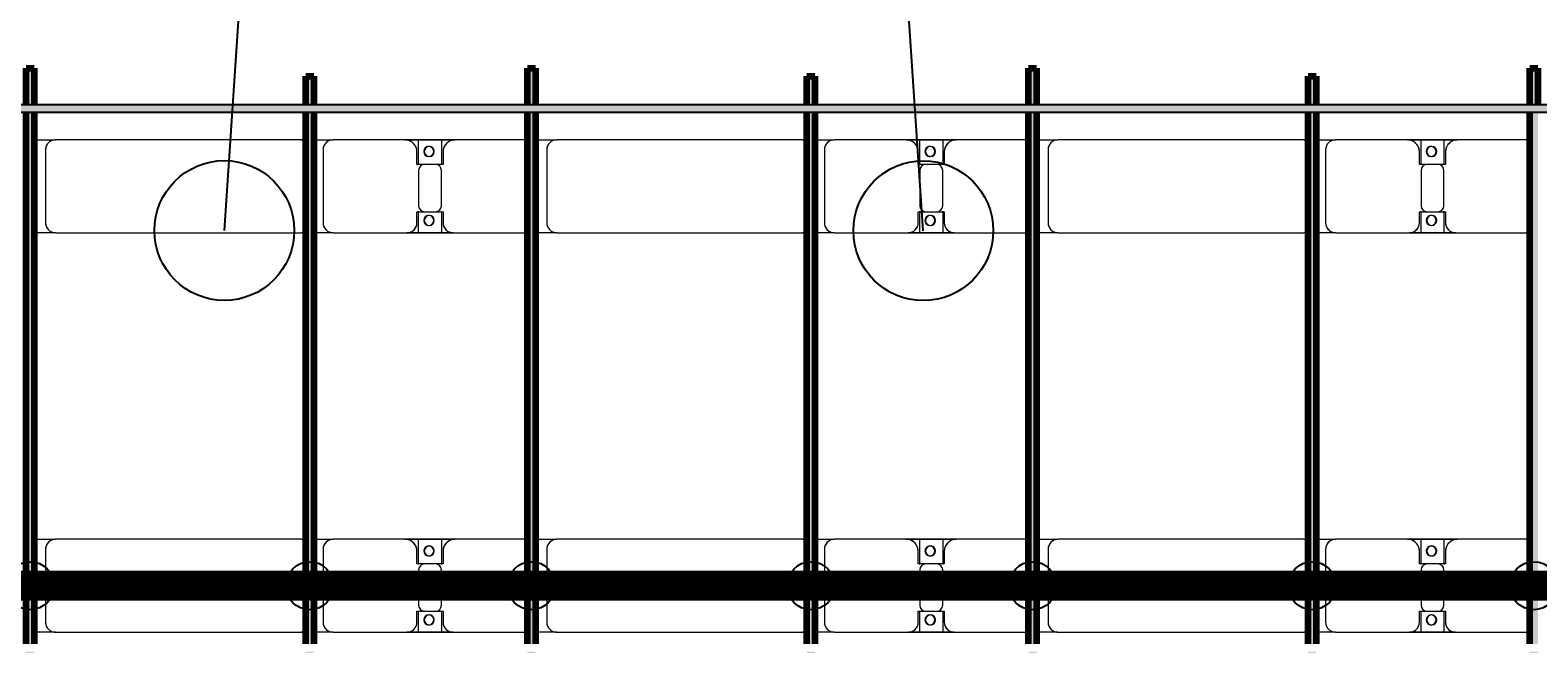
# Model space of a CAD drawing. Header units: millimetres. Extents: x -268744 to 115753, y -96240 to -10461.
# Drawn here: x 1350 to 8900, y -22607 to -19534 of the extents above; entities that cross this region are included whole.
import ezdxf

# ---------------------------------------------------------------- set-up
doc = ezdxf.new("R2010")
doc.units = ezdxf.units.MM
for name, color, linetype, lineweight in [('A-ANNO-DIMS', 211, 'Continuous', 9), ('A-ANNO-DIMS-900', 211, 'Continuous', 9), ('A-GENM', 13, 'Continuous', 9), ('S-BEAM', 12, 'Continuous', 9)]:
    doc.layers.add(name, color=color, linetype=linetype, lineweight=lineweight)
for name, color, linetype in [('GC-BICH NEO', 6, 'Continuous'), ('GC-DAY NEO', 5, 'Continuous'), ('GC-HOP 40x60 GIA CUONG', 1, 'Continuous')]:
    doc.layers.add(name, color=color, linetype=linetype)
doc.styles.add('Trebuchet MS', font='trebuc.ttf', dxfattribs={"width": 0.8, "height": 2700})
doc.dimstyles.new('Arc_Length_-_3mm_Trebuchet_MS_3', dxfattribs={"dimscale": 304.8, "dimtxt": 2783.567448, "dimasz": 2.952756, "dimexe": 4.429134, "dimexo": 4.429134, "dimgap": 0.885827, "dimtad": 1, "dimdec": 0, "dimrnd": 10, "dimzin": 0, "dimdsep": 46, "dimtxsty": 'Trebuchet MS', "dimblk1": 'OBLIQUE', "dimblk2": 'OBLIQUE', "dimsah": 1, "dimcen": 0.09, "dimdle": 2.952756, "dimazin": 0, "dimtfac": 1, "dimtdec": 4, "dimtix": 1, "dimtmove": 0, "dimatfit": 3, "dimfxl": 1, "dimtvp": 1, "dimtfill": 1, "dimtolj": 1, "dimtzin": 0, "dimarcsym": 2})

# ---------------------------------------------------------------- blocks, each defined once
blk = doc.blocks.new('Dầm C52 - Hộp 40x60-V24-KHUNG KẾT CẤU BÈ PIN 1')
at = {"layer": 'S-BEAM', "lineweight": 25}
blk.add_hatch(color=4, dxfattribs=at).paths.add_polyline_path([(-145811, -20), (145811, -20), (145811, 20), (-145811, 20)])
at = {"layer": 'S-BEAM', "color": 4, "lineweight": 25}
for p, q in [((-145811, 20), (145811, 20)), ((145811, -20), (-145811, -20))]:
    blk.add_line(p, q, dxfattribs=at)
blk = doc.blocks.new('Dai phao do pin - DẢI PHAO ĐỠ PIN-V102-KHUNG KẾT CẤU BÈ PIN 1')
at = {"layer": 'A-GENM', "color": 7}
for p, q in [((36922.6, 241.6), (37029.7, 241.6)), ((36922.6, 241.6), (37029.7, 241.6)), ((38260.3, 241.6), (37029.7, 241.6)), ((38260.3, 241.6), (38282.6, 241.6)), ((38260.3, 241.6), (38282.6, 241.6)), ((38322.6, 241.6), (38419.7, 241.6)), ((38322.6, 241.6), (38419.7, 241.6)), ((38779.7, 241.6), (38419.7, 241.6)), ((38779.7, 241.6), (38962.2, 241.6)), ((38962.2, 241.6), (38779.7, 241.6)), ((38847.8, 241.6), (39030.3, 241.6)), ((38847.8, 116.2), (38847.8, 241.6)), ((39030.3, 241.6), (38847.8, 241.6)), ((38962.2, 241.6), (38962.2, 116.2)), ((39380.3, 241.6), (39030.3, 241.6)), ((39380.3, 241.6), (39392.6, 241.6)), ((39380.3, 241.6), (39392.6, 241.6)), ((39432.6, 241.6), (39539.7, 241.6)), ((39432.6, 241.6), (39539.7, 241.6)), ((40770.3, 241.6), (39539.7, 241.6)), ((40770.3, 241.6), (40792.6, 241.6)), ((40770.3, 241.6), (40792.6, 241.6)), ((40832.6, 241.6), (40929.7, 241.6)), ((40832.6, 241.6), (40929.7, 241.6)), ((41289.7, 241.6), (40929.7, 241.6)), ((41289.7, 241.6), (41472.2, 241.6)), ((41472.2, 241.6), (41289.7, 241.6)), ((41357.8, 241.6), (41540.3, 241.6)), ((41357.8, 116.2), (41357.8, 241.6)), ((41540.3, 241.6), (41357.8, 241.6)), ((41472.2, 241.6), (41472.2, 116.2)), ((41890.3, 241.6), (41540.3, 241.6)), ((41890.3, 241.6), (41902.6, 241.6)), ((41890.3, 241.6), (41902.6, 241.6)), ((41942.6, 241.6), (42049.7, 241.6)), ((41942.6, 241.6), (42049.7, 241.6)), ((43280.3, 241.6), (42049.7, 241.6)), ((43280.3, 241.6), (43302.6, 241.6)), ((43280.3, 241.6), (43302.6, 241.6)), ((43342.6, 241.6), (43439.7, 241.6)), ((43342.6, 241.6), (43439.7, 241.6)), ((43799.7, 241.6), (43439.7, 241.6)), ((43799.7, 241.6), (43982.2, 241.6)), ((43982.2, 241.6), (43799.7, 241.6)), ((43867.8, 241.6), (44050.3, 241.6)), ((43867.8, 116.2), (43867.8, 241.6)), ((44050.3, 241.6), (43867.8, 241.6)), ((43982.2, 241.6), (43982.2, 116.2)), ((44400.3, 241.6), (44050.3, 241.6)), ((44400.3, 241.6), (44412.6, 241.6)), ((44400.3, 241.6), (44412.6, 241.6)), ((36979.7, 191.6), (36979.7, -173.4)), ((38369.7, 191.6), (38369.7, -173.4)), ((38839.7, 118.2), (38839.7, 181.6)), ((38970.3, 181.6), (38970.3, 118.2)), ((39489.7, 191.6), (39489.7, -173.4)), ((40879.7, 191.6), (40879.7, -173.4)), ((41349.7, 118.2), (41349.7, 181.6)), ((41480.3, 181.6), (41480.3, 118.2)), ((41999.7, 191.6), (41999.7, -173.4)), ((43389.7, 191.6), (43389.7, -173.4)), ((43859.7, 118.2), (43859.7, 181.6)), ((43990.3, 181.6), (43990.3, 118.2)), ((38932.2, 118.2), (38839.7, 118.2)), ((38847.8, 88.2), (38847.8, -88.2)), ((38970.3, 118.2), (38877.8, 118.2)), ((38962.2, -88.2), (38962.2, 88.2)), ((41442.2, 118.2), (41349.7, 118.2)), ((41357.8, 88.2), (41357.8, -88.2)), ((41480.3, 118.2), (41387.8, 118.2)), ((41472.2, -88.2), (41472.2, 88.2)), ((43952.2, 118.2), (43859.7, 118.2)), ((43867.8, 88.2), (43867.8, -88.2)), ((43990.3, 118.2), (43897.8, 118.2)), ((43982.2, -88.2), (43982.2, 88.2)), ((38839.7, -173.4), (38839.7, -118.2)), ((38839.7, -118.2), (38932.2, -118.2)), ((38847.8, -223.4), (38847.8, -116.2)), ((38877.8, -118.2), (38970.3, -118.2)), ((38962.2, -116.2), (38962.2, -223.4)), ((38970.3, -118.2), (38970.3, -173.4)), ((41349.7, -173.4), (41349.7, -118.2)), ((41349.7, -118.2), (41442.2, -118.2)), ((41357.8, -223.4), (41357.8, -116.2)), ((41387.8, -118.2), (41480.3, -118.2)), ((41472.2, -116.2), (41472.2, -223.4)), ((41480.3, -118.2), (41480.3, -173.4)), ((43859.7, -173.4), (43859.7, -118.2)), ((43859.7, -118.2), (43952.2, -118.2)), ((43867.8, -223.4), (43867.8, -116.2)), ((43897.8, -118.2), (43990.3, -118.2)), ((43982.2, -116.2), (43982.2, -223.4)), ((43990.3, -118.2), (43990.3, -173.4)), ((37029.7, -223.4), (36922.6, -223.4)), ((37029.7, -223.4), (36922.6, -223.4)), ((37029.7, -223.4), (38260.3, -223.4)), ((38282.6, -223.4), (38260.3, -223.4)), ((38282.6, -223.4), (38260.3, -223.4)), ((38419.7, -223.4), (38322.6, -223.4)), ((38419.7, -223.4), (38322.6, -223.4)), ((38419.7, -223.4), (38789.7, -223.4)), ((38962.2, -223.4), (38789.7, -223.4)), ((38789.7, -223.4), (38962.2, -223.4)), ((39020.3, -223.4), (38847.8, -223.4)), ((38847.8, -223.4), (39020.3, -223.4)), ((39020.3, -223.4), (39380.3, -223.4)), ((39392.6, -223.4), (39380.3, -223.4)), ((39392.6, -223.4), (39380.3, -223.4)), ((39539.7, -223.4), (39432.6, -223.4)), ((39539.7, -223.4), (39432.6, -223.4)), ((39539.7, -223.4), (40770.3, -223.4)), ((40792.6, -223.4), (40770.3, -223.4)), ((40792.6, -223.4), (40770.3, -223.4)), ((40929.7, -223.4), (40832.6, -223.4)), ((40929.7, -223.4), (40832.6, -223.4)), ((40929.7, -223.4), (41299.7, -223.4)), ((41472.2, -223.4), (41299.7, -223.4)), ((41299.7, -223.4), (41472.2, -223.4)), ((41530.3, -223.4), (41357.8, -223.4)), ((41357.8, -223.4), (41530.3, -223.4)), ((41530.3, -223.4), (41890.3, -223.4)), ((41902.6, -223.4), (41890.3, -223.4)), ((41902.6, -223.4), (41890.3, -223.4)), ((42049.7, -223.4), (41942.6, -223.4)), ((42049.7, -223.4), (41942.6, -223.4)), ((42049.7, -223.4), (43280.3, -223.4)), ((43302.6, -223.4), (43280.3, -223.4)), ((43302.6, -223.4), (43280.3, -223.4)), ((43439.7, -223.4), (43342.6, -223.4)), ((43439.7, -223.4), (43342.6, -223.4)), ((43439.7, -223.4), (43809.7, -223.4)), ((43982.2, -223.4), (43809.7, -223.4)), ((43809.7, -223.4), (43982.2, -223.4)), ((44040.3, -223.4), (43867.8, -223.4)), ((43867.8, -223.4), (44040.3, -223.4)), ((44040.3, -223.4), (44400.3, -223.4)), ((44412.6, -223.4), (44400.3, -223.4)), ((44412.6, -223.4), (44400.3, -223.4))]:
    blk.add_line(p, q, dxfattribs=at)
for centre, radius, start, end in [((37029.7, 191.6), 50, 90, 180), ((37029.7, 191.6), 50, 105, 135), ((38260.3, 191.6), 50, 75, 90), ((38260.3, 191.6), 50, 75, 90), ((38419.7, 191.6), 50, 90, 180), ((38419.7, 191.6), 50, 105, 180), ((38779.7, 181.6), 60, 360, 90), ((38779.7, 181.6), 60, 360, 60), ((39030.3, 181.6), 60, 90, 180), ((39030.3, 181.6), 60, 120, 180), ((39380.3, 191.6), 50, 75.72455, 90), ((39539.7, 191.6), 50, 90, 180), ((39539.7, 191.6), 50, 105, 135), ((40770.3, 191.6), 50, 75, 90), ((40770.3, 191.6), 50, 75, 90), ((40929.7, 191.6), 50, 90, 180), ((40929.7, 191.6), 50, 105, 180), ((41289.7, 181.6), 60, 0, 90), ((41289.7, 181.6), 60, 0, 60), ((41540.3, 181.6), 60, 90, 180), ((41540.3, 181.6), 60, 127.54535, 180), ((41890.3, 191.6), 50, 75.72455, 90), ((42049.7, 191.6), 50, 90, 180), ((42049.7, 191.6), 50, 105, 135), ((43280.3, 191.6), 50, 75, 90), ((43280.3, 191.6), 50, 75, 90), ((43439.7, 191.6), 50, 90, 180), ((43439.7, 191.6), 50, 105, 180), ((43799.7, 181.6), 60, 360, 90), ((43799.7, 181.6), 60, 360, 60), ((44050.3, 181.6), 60, 90, 180), ((44050.3, 181.6), 60, 120, 180), ((44400.3, 191.6), 50, 75.72455, 90), ((37029.7, 191.6), 50, 150, 180), ((38898.6, 183.2), 25, 360, 180), ((38898.6, 183.2), 25, 180, 0), ((38898.6, 183.2), 25, 0, 165), ((38901.4, 183.2), 25, 360, 180), ((38901.4, 183.2), 25, 90, 180), ((38901.4, 183.2), 25, 180, 360), ((38901.4, 183.2), 25, 180, 300), ((38898.6, 183.2), 25, 210, 0), ((38901.4, 183.2), 25, 15, 75), ((38901.4, 183.2), 25, 330, 345), ((39539.7, 191.6), 50, 150, 180), ((41408.6, 183.2), 25, 0, 180), ((41408.6, 183.2), 25, 180, 360), ((41408.6, 183.2), 25, 0, 165), ((41411.4, 183.2), 25, 360, 180), ((41411.4, 183.2), 25, 90, 180), ((41411.4, 183.2), 25, 180, 0), ((41411.4, 183.2), 25, 180, 300), ((41408.6, 183.2), 25, 210, 0), ((41411.4, 183.2), 25, 15, 75), ((41411.4, 183.2), 25, 330, 345), ((42049.7, 191.6), 50, 150, 180), ((43918.6, 183.2), 25, 360, 180), ((43918.6, 183.2), 25, 180, 360), ((43918.6, 183.2), 25, 360, 165), ((43921.4, 183.2), 25, 360, 180), ((43921.4, 183.2), 25, 90.08231, 180), ((43921.4, 183.2), 25, 180, 360), ((43921.4, 183.2), 25, 180, 300), ((43918.6, 183.2), 25, 210, 360), ((43921.4, 183.2), 25, 15, 75), ((43921.4, 183.2), 25, 330, 345), ((38877.8, 88.2), 30, 90, 180), ((38932.2, 88.2), 30, 0, 90), ((41387.8, 88.2), 30, 90, 180), ((41442.2, 88.2), 30, 0, 90), ((43897.8, 88.2), 30, 90, 180), ((43952.2, 88.2), 30, 0, 90), ((38877.8, -88.2), 30, 180, 270), ((38898.6, -161.8), 25, 0, 180), ((38898.6, -161.8), 25, 105, 165), ((38901.4, -161.8), 25, 360, 180), ((38901.4, -161.8), 25, 105, 180), ((38898.6, -161.8), 25, 0, 75), ((38901.4, -161.8), 25, 15, 75), ((38932.2, -88.2), 30, 270, 0), ((41387.8, -88.2), 30, 180, 270), ((41408.6, -161.8), 25, 360, 180), ((41408.6, -161.8), 25, 105, 165), ((41411.4, -161.8), 25, 360, 180), ((41411.4, -161.8), 25, 105, 180), ((41408.6, -161.8), 25, 360, 75), ((41411.4, -161.8), 25, 15, 75), ((41442.2, -88.2), 30, 270, 360), ((43897.8, -88.2), 30, 180, 270), ((43918.6, -161.8), 25, 0, 180), ((43918.6, -161.8), 25, 105, 165), ((43921.4, -161.8), 25, 0, 180), ((43921.4, -161.8), 25, 105, 180), ((43918.6, -161.8), 25, 83.68238, 90), ((43918.6, -161.8), 25, 0, 75), ((43921.4, -161.8), 25, 15, 75), ((43952.2, -88.2), 30, 270, 0), ((37029.7, -173.4), 50, 180, 270), ((37029.7, -173.4), 50, 180, 210), ((37029.7, -173.4), 50, 240, 270), ((38260.3, -173.4), 50, 270, 285), ((38419.7, -173.4), 50, 180, 270), ((38419.7, -173.4), 50, 180, 255), ((38789.7, -173.4), 50, 270, 360), ((38789.7, -173.4), 50, 285, 360), ((38898.6, -161.8), 25, 180, 0), ((38898.6, -161.8), 25, 195, 0), ((38901.4, -161.8), 25, 180, 0), ((38901.4, -161.8), 25, 180, 270), ((38901.4, -161.8), 25, 285, 345), ((39020.3, -173.4), 50, 180, 270), ((39020.3, -173.4), 50, 180, 255), ((39380.3, -173.4), 50, 270, 284.27545), ((39539.7, -173.4), 50, 180, 270), ((39539.7, -173.4), 50, 180, 210), ((39539.7, -173.4), 50, 240, 270), ((40770.3, -173.4), 50, 270, 285), ((40929.7, -173.4), 50, 180, 270), ((40929.7, -173.4), 50, 180, 255), ((41299.7, -173.4), 50, 270, 0), ((41299.7, -173.4), 50, 285, 0), ((41408.6, -161.8), 25, 180, 360), ((41408.6, -161.8), 25, 195, 360), ((41411.4, -161.8), 25, 180, 360), ((41411.4, -161.8), 25, 180, 270), ((41411.4, -161.8), 25, 285, 345), ((41530.3, -173.4), 50, 180, 270), ((41530.3, -173.4), 50, 180, 255), ((41890.3, -173.4), 50, 270, 284.27545), ((42049.7, -173.4), 50, 180, 270), ((42049.7, -173.4), 50, 180, 210), ((42049.7, -173.4), 50, 240, 270), ((43280.3, -173.4), 50, 270, 285), ((43439.7, -173.4), 50, 180, 270), ((43439.7, -173.4), 50, 180, 255), ((43809.7, -173.4), 50, 270, 360), ((43809.7, -173.4), 50, 285, 0), ((43918.6, -161.8), 25, 180, 0), ((43918.6, -161.8), 25, 195, 0), ((43921.4, -161.8), 25, 180, 0), ((43921.4, -161.8), 25, 180, 269.91769), ((43921.4, -161.8), 25, 285, 345), ((44040.3, -173.4), 50, 180, 270), ((44040.3, -173.4), 50, 180, 255), ((44400.3, -173.4), 50, 270, 284.27545)]:
    blk.add_arc(centre, radius, start, end, dxfattribs=at)
blk = doc.blocks.new('Dai phao do pin - DẢI PHAO ĐỠ PIN-V103-KHUNG KẾT CẤU BÈ PIN 1')
at = {"layer": 'A-GENM', "color": 7}
for p, q in [((36922.6, 241.6), (37029.7, 241.6)), ((36922.6, 241.6), (37029.7, 241.6)), ((38260.3, 241.6), (37029.7, 241.6)), ((38260.3, 241.6), (38282.6, 241.6)), ((38260.3, 241.6), (38282.6, 241.6)), ((38322.6, 241.6), (38419.7, 241.6)), ((38322.6, 241.6), (38419.7, 241.6)), ((38779.7, 241.6), (38419.7, 241.6)), ((38779.7, 241.6), (38962.2, 241.6)), ((38962.2, 241.6), (38779.7, 241.6)), ((38847.8, 241.6), (39030.3, 241.6)), ((38847.8, 116.2), (38847.8, 241.6)), ((39030.3, 241.6), (38847.8, 241.6)), ((38962.2, 241.6), (38962.2, 116.2)), ((39380.3, 241.6), (39030.3, 241.6)), ((39380.3, 241.6), (39392.6, 241.6)), ((39380.3, 241.6), (39392.6, 241.6)), ((39432.6, 241.6), (39539.7, 241.6)), ((39432.6, 241.6), (39539.7, 241.6)), ((40770.3, 241.6), (39539.7, 241.6)), ((40770.3, 241.6), (40792.6, 241.6)), ((40770.3, 241.6), (40792.6, 241.6)), ((40832.6, 241.6), (40929.7, 241.6)), ((40832.6, 241.6), (40929.7, 241.6)), ((41289.7, 241.6), (40929.7, 241.6)), ((41289.7, 241.6), (41472.2, 241.6)), ((41472.2, 241.6), (41289.7, 241.6)), ((41357.8, 241.6), (41540.3, 241.6)), ((41357.8, 116.2), (41357.8, 241.6)), ((41540.3, 241.6), (41357.8, 241.6)), ((41472.2, 241.6), (41472.2, 116.2)), ((41890.3, 241.6), (41540.3, 241.6)), ((41890.3, 241.6), (41902.6, 241.6)), ((41890.3, 241.6), (41902.6, 241.6)), ((41942.6, 241.6), (42049.7, 241.6)), ((41942.6, 241.6), (42049.7, 241.6)), ((43280.3, 241.6), (42049.7, 241.6)), ((43280.3, 241.6), (43302.6, 241.6)), ((43280.3, 241.6), (43302.6, 241.6)), ((43342.6, 241.6), (43439.7, 241.6)), ((43342.6, 241.6), (43439.7, 241.6)), ((43799.7, 241.6), (43439.7, 241.6)), ((43799.7, 241.6), (43982.2, 241.6)), ((43982.2, 241.6), (43799.7, 241.6)), ((43867.8, 241.6), (44050.3, 241.6)), ((43867.8, 116.2), (43867.8, 241.6)), ((44050.3, 241.6), (43867.8, 241.6)), ((43982.2, 241.6), (43982.2, 116.2)), ((44400.3, 241.6), (44050.3, 241.6)), ((44400.3, 241.6), (44412.6, 241.6)), ((44400.3, 241.6), (44412.6, 241.6)), ((36979.7, 191.6), (36979.7, -173.4)), ((38369.7, 191.6), (38369.7, -173.4)), ((38839.7, 118.2), (38839.7, 181.6)), ((38970.3, 181.6), (38970.3, 118.2)), ((39489.7, 191.6), (39489.7, -173.4)), ((40879.7, 191.6), (40879.7, -173.4)), ((41349.7, 118.2), (41349.7, 181.6)), ((41480.3, 181.6), (41480.3, 118.2)), ((41999.7, 191.6), (41999.7, -173.4)), ((43389.7, 191.6), (43389.7, -173.4)), ((43859.7, 118.2), (43859.7, 181.6)), ((43990.3, 181.6), (43990.3, 118.2)), ((38932.2, 118.2), (38839.7, 118.2)), ((38847.8, 88.2), (38847.8, -88.2)), ((38970.3, 118.2), (38877.8, 118.2)), ((38962.2, -88.2), (38962.2, 88.2)), ((41442.2, 118.2), (41349.7, 118.2)), ((41357.8, 88.2), (41357.8, -88.2)), ((41480.3, 118.2), (41387.8, 118.2)), ((41472.2, -88.2), (41472.2, 88.2)), ((43952.2, 118.2), (43859.7, 118.2)), ((43867.8, 88.2), (43867.8, -88.2)), ((43990.3, 118.2), (43897.8, 118.2)), ((43982.2, -88.2), (43982.2, 88.2)), ((38839.7, -173.4), (38839.7, -118.2)), ((38839.7, -118.2), (38932.2, -118.2)), ((38847.8, -223.4), (38847.8, -116.2)), ((38877.8, -118.2), (38970.3, -118.2)), ((38962.2, -116.2), (38962.2, -223.4)), ((38970.3, -118.2), (38970.3, -173.4)), ((41349.7, -173.4), (41349.7, -118.2)), ((41349.7, -118.2), (41442.2, -118.2)), ((41357.8, -223.4), (41357.8, -116.2)), ((41387.8, -118.2), (41480.3, -118.2)), ((41472.2, -116.2), (41472.2, -223.4)), ((41480.3, -118.2), (41480.3, -173.4)), ((43859.7, -173.4), (43859.7, -118.2)), ((43859.7, -118.2), (43952.2, -118.2)), ((43867.8, -223.4), (43867.8, -116.2)), ((43897.8, -118.2), (43990.3, -118.2)), ((43982.2, -116.2), (43982.2, -223.4)), ((43990.3, -118.2), (43990.3, -173.4)), ((37029.7, -223.4), (36922.6, -223.4)), ((37029.7, -223.4), (36922.6, -223.4)), ((37029.7, -223.4), (38260.3, -223.4)), ((38282.6, -223.4), (38260.3, -223.4)), ((38282.6, -223.4), (38260.3, -223.4)), ((38419.7, -223.4), (38322.6, -223.4)), ((38419.7, -223.4), (38322.6, -223.4)), ((38419.7, -223.4), (38789.7, -223.4)), ((38962.2, -223.4), (38789.7, -223.4)), ((38789.7, -223.4), (38962.2, -223.4)), ((39020.3, -223.4), (38847.8, -223.4)), ((38847.8, -223.4), (39020.3, -223.4)), ((39020.3, -223.4), (39380.3, -223.4)), ((39392.6, -223.4), (39380.3, -223.4)), ((39392.6, -223.4), (39380.3, -223.4)), ((39539.7, -223.4), (39432.6, -223.4)), ((39539.7, -223.4), (39432.6, -223.4)), ((39539.7, -223.4), (40770.3, -223.4)), ((40792.6, -223.4), (40770.3, -223.4)), ((40792.6, -223.4), (40770.3, -223.4)), ((40929.7, -223.4), (40832.6, -223.4)), ((40929.7, -223.4), (40832.6, -223.4)), ((40929.7, -223.4), (41299.7, -223.4)), ((41472.2, -223.4), (41299.7, -223.4)), ((41299.7, -223.4), (41472.2, -223.4)), ((41530.3, -223.4), (41357.8, -223.4)), ((41357.8, -223.4), (41530.3, -223.4)), ((41530.3, -223.4), (41890.3, -223.4)), ((41902.6, -223.4), (41890.3, -223.4)), ((41902.6, -223.4), (41890.3, -223.4)), ((42049.7, -223.4), (41942.6, -223.4)), ((42049.7, -223.4), (41942.6, -223.4)), ((42049.7, -223.4), (43280.3, -223.4)), ((43302.6, -223.4), (43280.3, -223.4)), ((43302.6, -223.4), (43280.3, -223.4)), ((43439.7, -223.4), (43342.6, -223.4)), ((43439.7, -223.4), (43342.6, -223.4)), ((43439.7, -223.4), (43809.7, -223.4)), ((43982.2, -223.4), (43809.7, -223.4)), ((43809.7, -223.4), (43982.2, -223.4)), ((44040.3, -223.4), (43867.8, -223.4)), ((43867.8, -223.4), (44040.3, -223.4)), ((44040.3, -223.4), (44400.3, -223.4)), ((44412.6, -223.4), (44400.3, -223.4)), ((44412.6, -223.4), (44400.3, -223.4))]:
    blk.add_line(p, q, dxfattribs=at)
for centre, radius, start, end in [((37029.7, 191.6), 50, 90, 180), ((37029.7, 191.6), 50, 105, 135), ((38260.3, 191.6), 50, 75, 90), ((38260.3, 191.6), 50, 75, 90), ((38419.7, 191.6), 50, 90, 180), ((38419.7, 191.6), 50, 105, 180), ((38779.7, 181.6), 60, 360, 90), ((38779.7, 181.6), 60, 360, 60), ((39030.3, 181.6), 60, 90, 180), ((39030.3, 181.6), 60, 120, 180), ((39380.3, 191.6), 50, 75.72455, 90), ((39539.7, 191.6), 50, 90, 180), ((39539.7, 191.6), 50, 105, 135), ((40770.3, 191.6), 50, 75, 90), ((40770.3, 191.6), 50, 75, 90), ((40929.7, 191.6), 50, 90, 180), ((40929.7, 191.6), 50, 105, 180), ((41289.7, 181.6), 60, 0, 90), ((41289.7, 181.6), 60, 0, 60), ((41540.3, 181.6), 60, 90, 180), ((41540.3, 181.6), 60, 127.54535, 180), ((41890.3, 191.6), 50, 75.72455, 90), ((42049.7, 191.6), 50, 90, 180), ((42049.7, 191.6), 50, 105, 135), ((43280.3, 191.6), 50, 75, 90), ((43280.3, 191.6), 50, 75, 90), ((43439.7, 191.6), 50, 90, 180), ((43439.7, 191.6), 50, 105, 180), ((43799.7, 181.6), 60, 360, 90), ((43799.7, 181.6), 60, 360, 60), ((44050.3, 181.6), 60, 90, 180), ((44050.3, 181.6), 60, 120, 180), ((44400.3, 191.6), 50, 75.72455, 90), ((37029.7, 191.6), 50, 150, 180), ((38898.6, 183.2), 25, 360, 180), ((38898.6, 183.2), 25, 180, 0), ((38898.6, 183.2), 25, 0, 165), ((38901.4, 183.2), 25, 360, 180), ((38901.4, 183.2), 25, 90, 180), ((38901.4, 183.2), 25, 180, 360), ((38901.4, 183.2), 25, 180, 300), ((38898.6, 183.2), 25, 210, 0), ((38901.4, 183.2), 25, 15, 75), ((38901.4, 183.2), 25, 330, 345), ((39539.7, 191.6), 50, 150, 180), ((41408.6, 183.2), 25, 0, 180), ((41408.6, 183.2), 25, 180, 360), ((41408.6, 183.2), 25, 0, 165), ((41411.4, 183.2), 25, 360, 180), ((41411.4, 183.2), 25, 90, 180), ((41411.4, 183.2), 25, 180, 0), ((41411.4, 183.2), 25, 180, 300), ((41408.6, 183.2), 25, 210, 0), ((41411.4, 183.2), 25, 15, 75), ((41411.4, 183.2), 25, 330, 345), ((42049.7, 191.6), 50, 150, 180), ((43918.6, 183.2), 25, 360, 180), ((43918.6, 183.2), 25, 180, 360), ((43918.6, 183.2), 25, 360, 165), ((43921.4, 183.2), 25, 360, 180), ((43921.4, 183.2), 25, 90.08231, 180), ((43921.4, 183.2), 25, 180, 360), ((43921.4, 183.2), 25, 180, 300), ((43918.6, 183.2), 25, 210, 360), ((43921.4, 183.2), 25, 15, 75), ((43921.4, 183.2), 25, 330, 345), ((38877.8, 88.2), 30, 90, 180), ((38932.2, 88.2), 30, 0, 90), ((41387.8, 88.2), 30, 90, 180), ((41442.2, 88.2), 30, 0, 90), ((43897.8, 88.2), 30, 90, 180), ((43952.2, 88.2), 30, 0, 90), ((38877.8, -88.2), 30, 180, 270), ((38898.6, -161.8), 25, 0, 180), ((38898.6, -161.8), 25, 105, 165), ((38901.4, -161.8), 25, 360, 180), ((38901.4, -161.8), 25, 105, 180), ((38898.6, -161.8), 25, 0, 75), ((38901.4, -161.8), 25, 15, 75), ((38932.2, -88.2), 30, 270, 0), ((41387.8, -88.2), 30, 180, 270), ((41408.6, -161.8), 25, 360, 180), ((41408.6, -161.8), 25, 105, 165), ((41411.4, -161.8), 25, 360, 180), ((41411.4, -161.8), 25, 105, 180), ((41408.6, -161.8), 25, 360, 75), ((41411.4, -161.8), 25, 15, 75), ((41442.2, -88.2), 30, 270, 360), ((43897.8, -88.2), 30, 180, 270), ((43918.6, -161.8), 25, 0, 180), ((43918.6, -161.8), 25, 105, 165), ((43921.4, -161.8), 25, 0, 180), ((43921.4, -161.8), 25, 105, 180), ((43918.6, -161.8), 25, 83.68238, 90), ((43918.6, -161.8), 25, 0, 75), ((43921.4, -161.8), 25, 15, 75), ((43952.2, -88.2), 30, 270, 0), ((37029.7, -173.4), 50, 180, 270), ((37029.7, -173.4), 50, 180, 210), ((37029.7, -173.4), 50, 240, 270), ((38260.3, -173.4), 50, 270, 285), ((38419.7, -173.4), 50, 180, 270), ((38419.7, -173.4), 50, 180, 255), ((38789.7, -173.4), 50, 270, 360), ((38789.7, -173.4), 50, 285, 360), ((38898.6, -161.8), 25, 180, 0), ((38898.6, -161.8), 25, 195, 0), ((38901.4, -161.8), 25, 180, 0), ((38901.4, -161.8), 25, 180, 270), ((38901.4, -161.8), 25, 285, 345), ((39020.3, -173.4), 50, 180, 270), ((39020.3, -173.4), 50, 180, 255), ((39380.3, -173.4), 50, 270, 284.27545), ((39539.7, -173.4), 50, 180, 270), ((39539.7, -173.4), 50, 180, 210), ((39539.7, -173.4), 50, 240, 270), ((40770.3, -173.4), 50, 270, 285), ((40929.7, -173.4), 50, 180, 270), ((40929.7, -173.4), 50, 180, 255), ((41299.7, -173.4), 50, 270, 0), ((41299.7, -173.4), 50, 285, 0), ((41408.6, -161.8), 25, 180, 360), ((41408.6, -161.8), 25, 195, 360), ((41411.4, -161.8), 25, 180, 360), ((41411.4, -161.8), 25, 180, 270), ((41411.4, -161.8), 25, 285, 345), ((41530.3, -173.4), 50, 180, 270), ((41530.3, -173.4), 50, 180, 255), ((41890.3, -173.4), 50, 270, 284.27545), ((42049.7, -173.4), 50, 180, 270), ((42049.7, -173.4), 50, 180, 210), ((42049.7, -173.4), 50, 240, 270), ((43280.3, -173.4), 50, 270, 285), ((43439.7, -173.4), 50, 180, 270), ((43439.7, -173.4), 50, 180, 255), ((43809.7, -173.4), 50, 270, 360), ((43809.7, -173.4), 50, 285, 0), ((43918.6, -161.8), 25, 180, 0), ((43918.6, -161.8), 25, 195, 0), ((43921.4, -161.8), 25, 180, 0), ((43921.4, -161.8), 25, 180, 269.91769), ((43921.4, -161.8), 25, 285, 345), ((44040.3, -173.4), 50, 180, 270), ((44040.3, -173.4), 50, 180, 255), ((44400.3, -173.4), 50, 270, 284.27545)]:
    blk.add_arc(centre, radius, start, end, dxfattribs=at)
blk = doc.blocks.new('Dầm C52 - Dầm C52-V2-KHUNG KẾT CẤU BÈ PIN 1')
at = {"layer": 'S-BEAM', "lineweight": 140}
h = blk.add_hatch(color=1, dxfattribs=at)
h.paths.add_polyline_path([(-25480.9, 20), (-25480.9, -20), (-25440.9, -20), (-25440.9, 20)])
h.paths.add_polyline_path([(-25400.9, 20), (-25400.9, -20), (-19440.9, -20), (-19443, 20), (-24983.5, 20)])
h.paths.add_polyline_path([(-19400.9, 20), (-19400.9, -20), (-13440.9, -20), (-13440.9, 20), (-18519.6, 20)])
h.paths.add_polyline_path([(-13400.9, -20), (-7440.9, -20), (-7440.9, 20), (-13400.9, 20)])
h.paths.add_polyline_path([(-7400.9, 20), (-7400.9, -20), (-1440.9, -20), (-1440.9, 20), (-6515.3, 20)])
h.paths.add_polyline_path([(-1400.9, 20), (-1400.9, -20), (4559.1, -20), (4559.1, 20), (-974.9, 20)])
h.paths.add_polyline_path([(4599.1, -20), (10559.1, -20), (10559.1, 20), (4599.1, 20)])
h.paths.add_polyline_path([(10599.1, -20), (16559.1, -20), (16559.1, 20), (10599.1, 20)])
h.paths.add_polyline_path([(16599.1, 20), (16599.1, -20), (22559.1, -20), (22559.1, 20), (17493.2, 20)])
h.paths.add_polyline_path([(22599.1, 20), (22599.1, -20), (25259.1, -20), (25259.1, 20), (23033.7, 20)])
h.paths.add_polyline_path([(25299.1, -20), (25480.9, -20), (25480.9, 20), (25299.1, 20)])
at = {"layer": 'S-BEAM', "color": 1, "lineweight": 140}
for p, q in [((22599.1, 20), (25259.1, 20)), ((25299.1, 20), (25480.9, 20)), ((25480.9, 20), (25480.9, -20)), ((25259.1, -20), (22599.1, -20)), ((25480.9, -20), (25299.1, -20))]:
    blk.add_line(p, q, dxfattribs=at)
blk = doc.blocks.new('Dầm C52 - Dầm C52-102503-KHUNG KẾT CẤU BÈ PIN 1')
at = {"layer": 'S-BEAM', "lineweight": 140}
h = blk.add_hatch(color=1, dxfattribs=at)
h.paths.add_polyline_path([(-25480.9, 20), (-25480.9, -20), (-25440.9, -20), (-25440.9, 20)])
h.paths.add_polyline_path([(-25400.9, 20), (-25400.9, -20), (-19440.9, -20), (-19443, 20), (-24983.5, 20)])
h.paths.add_polyline_path([(-19400.9, 20), (-19400.9, -20), (-13440.9, -20), (-13440.9, 20), (-17596.2, 20)])
h.paths.add_polyline_path([(-13400.9, -20), (-7440.9, -20), (-7440.9, 20), (-13400.9, 20)])
h.paths.add_polyline_path([(-7400.9, -20), (-1440.9, -20), (-1440.9, 20), (-7400.9, 20)])
h.paths.add_polyline_path([(-1400.9, -20), (4559.1, -20), (4559.1, 20), (-1400.9, 20)])
h.paths.add_polyline_path([(4599.1, -20), (10559.1, -20), (10559.1, 20), (4599.1, 20)])
h.paths.add_polyline_path([(10599.1, 20), (10599.1, -20), (16559.1, -20), (16559.1, 20), (11952.8, 20)])
h.paths.add_polyline_path([(16599.1, -20), (22559.1, -20), (22559.1, 20), (16599.1, 20)])
h.paths.add_polyline_path([(22599.1, -20), (25259.1, -20), (25259.1, 20), (22599.1, 20)])
h.paths.add_polyline_path([(25299.1, -20), (25441.8, -20), (25441.8, 20), (25299.1, 20)])
at = {"layer": 'S-BEAM', "color": 1, "lineweight": 140}
for p, q in [((22599.1, 20), (25259.1, 20)), ((25299.1, 20), (25441.8, 20)), ((25441.8, 20), (25441.8, -20)), ((25259.1, -20), (22599.1, -20)), ((25441.8, -20), (25299.1, -20))]:
    blk.add_line(p, q, dxfattribs=at)
blk = doc.blocks.new('Dầm C52 - Dầm C52-V20-KHUNG KẾT CẤU BÈ PIN 1')
at = {"layer": 'S-BEAM', "lineweight": 140}
h = blk.add_hatch(color=1, dxfattribs=at)
h.paths.add_polyline_path([(-25480.9, 20), (-25480.9, -20), (-25440.9, -20), (-25440.9, 20)])
h.paths.add_polyline_path([(-25400.9, 1.6), (-25400.9, -20), (-19440.9, -20), (-19443, 20), (-25400.9, 20)])
h.paths.add_polyline_path([(-19400.9, -20), (-13440.9, -20), (-13440.9, 20), (-19400.9, 20), (-19400.9, 1.6)])
h.paths.add_polyline_path([(-13400.9, 1.6), (-13400.9, -20), (-7440.9, -20), (-7440.9, 20), (-13400.9, 20)])
h.paths.add_polyline_path([(-7400.9, 20), (-7400.9, -20), (-1440.9, -20), (-1440.9, 20), (-6515.3, 20)])
h.paths.add_polyline_path([(-1400.9, 1.6), (-1400.9, -20), (4559.1, -20), (4559.1, 20), (-1400.9, 20)])
h.paths.add_polyline_path([(4599.1, 1.6), (4599.1, -20), (10559.1, -20), (10559.1, 20), (4599.1, 20)])
h.paths.add_polyline_path([(10599.1, 20), (10599.1, -20), (16559.1, -20), (16559.1, 20), (11029.4, 20)])
h.paths.add_polyline_path([(16599.1, 20), (16599.1, -20), (22559.1, -20), (22559.1, 20), (17493.2, 20)])
h.paths.add_polyline_path([(22599.1, 1.6), (22599.1, -20), (25259.1, -20), (25259.1, 20), (22599.1, 20)])
h.paths.add_polyline_path([(25299.1, -20), (25441.8, -20), (25441.8, 20), (25299.1, 20), (25299.1, 1.6)])
at = {"layer": 'S-BEAM', "color": 1, "lineweight": 140}
for p, q in [((22599.1, 20), (25259.1, 20)), ((25299.1, 20), (25441.8, 20)), ((25441.8, 20), (25441.8, -20)), ((25259.1, -20), (22599.1, -20)), ((25441.8, -20), (25299.1, -20))]:
    blk.add_line(p, q, dxfattribs=at)
blk = doc.blocks.new('Dầm C52 - Dầm C52-V1-KHUNG KẾT CẤU BÈ PIN 1')
at = {"layer": 'S-BEAM', "lineweight": 140}
h = blk.add_hatch(color=1, dxfattribs=at)
h.paths.add_polyline_path([(-25480.9, 20), (-25480.9, -20), (-25440.9, -20), (-25445.2, 20)])
h.paths.add_polyline_path([(-25400.9, -20), (-19440.9, -20), (-19443, 20), (-25400.9, 20)])
h.paths.add_polyline_path([(-19400.9, 20), (-19400.9, -20), (-13440.9, -20), (-13440.9, 20), (-18981.3, 20)])
h.paths.add_polyline_path([(-13400.9, -20), (-7440.9, -20), (-7440.9, 20), (-13400.9, 20)])
h.paths.add_polyline_path([(-7400.9, 20), (-7400.9, -20), (-1440.9, -20), (-1440.9, 20), (-6977, 20)])
h.paths.add_polyline_path([(-1400.9, -20), (4559.1, -20), (4559.1, 20), (-1400.9, 20)])
h.paths.add_polyline_path([(4599.1, 20), (4599.1, -20), (10559.1, -20), (10559.1, 20), (5027.2, 20)])
h.paths.add_polyline_path([(10599.1, -20), (16559.1, -20), (16559.1, 20), (10599.1, 20)])
h.paths.add_polyline_path([(16599.1, 20), (16599.1, -20), (22559.1, -20), (22559.1, 20), (17031.5, 20)])
h.paths.add_polyline_path([(22599.1, -20), (25259.1, -20), (25259.1, 20), (22599.1, 20)])
h.paths.add_polyline_path([(25299.1, -20), (25480.9, -20), (25480.9, 20), (25299.1, 20)])
at = {"layer": 'S-BEAM', "color": 1, "lineweight": 140}
for p, q in [((22599.1, 20), (25259.1, 20)), ((25299.1, 20), (25480.9, 20)), ((25480.9, 20), (25480.9, -20)), ((25480.9, -20), (25299.1, -20))]:
    blk.add_line(p, q, dxfattribs=at)
blk = doc.blocks.new('be pin 1_rvt-1-KHUNG KẾT CẤU BÈ PIN 1')
at = {"layer": 'A-GENM', "lineweight": 9}
for name, p in [('Dai phao do pin - DẢI PHAO ĐỠ PIN-V103-KHUNG KẾT CẤU BÈ PIN 1', (-35553.1, -20324.7)), ('Dai phao do pin - DẢI PHAO ĐỠ PIN-V102-KHUNG KẾT CẤU BÈ PIN 1', (-35553.1, -22324.7))]:
    blk.add_blockref(name, p, dxfattribs=at)
at = {"layer": 'S-BEAM', "lineweight": 9, "rotation": 90.00000000032618}
for name, p in [('Dầm C52 - Dầm C52-V2-KHUNG KẾT CẤU BÈ PIN 1', (1349.5, -45205.6)), ('Dầm C52 - Dầm C52-102503-KHUNG KẾT CẤU BÈ PIN 1', (2749.5, -45205.6)), ('Dầm C52 - Dầm C52-V2-KHUNG KẾT CẤU BÈ PIN 1', (3859.5, -45205.6)), ('Dầm C52 - Dầm C52-102503-KHUNG KẾT CẤU BÈ PIN 1', (5259.5, -45205.6)), ('Dầm C52 - Dầm C52-V2-KHUNG KẾT CẤU BÈ PIN 1', (6369.5, -45205.6)), ('Dầm C52 - Dầm C52-V20-KHUNG KẾT CẤU BÈ PIN 1', (7769.5, -45205.6)), ('Dầm C52 - Dầm C52-V1-KHUNG KẾT CẤU BÈ PIN 1', (8879.5, -45205.6))]:
    blk.add_blockref(name, p, dxfattribs=at)
at = {"layer": 'S-BEAM', "lineweight": 9}
blk.add_blockref('Dầm C52 - Hộp 40x60-V24-KHUNG KẾT CẤU BÈ PIN 1', (-110896.7, -19926.5), dxfattribs=at)
blk = doc.blocks.new('DIMBLOCK5-KHUNG KẾT CẤU BÈ PIN 1')
at = {"layer": 'A-ANNO-DIMS-900', "transparency": 16777216}
for p, q in [((-38074, -14861.3), (-38074, -13511.3)), ((34166, -14861.3), (34166, -13511.3)), ((-38074, -14861.3), (35066, -14861.3)), ((-38074, -14861.3), (-38074, -18738.1)), ((34166, -14861.3), (34166, -18733.1))]:
    blk.add_line(p, q, dxfattribs=at)
at = {"layer": 'A-ANNO-DIMS-900', "lineweight": 70, "transparency": 16777216}
for p, q in [((-38074, -14861.3), (-37624, -14411.3)), ((34166, -14861.3), (34616, -14411.3)), ((-38074, -14861.3), (-38524, -15311.3)), ((34166, -14861.3), (33716, -15311.3))]:
    blk.add_line(p, q, dxfattribs=at)
at = {"layer": 'A-ANNO-DIMS-900', "color": 0, "transparency": 16777216, "insert": (-5492.4, -11136.4), "char_height": 2700, "width": 8492.24, "attachment_point": 1, "line_spacing_factor": 1.048425, "style": 'Trebuchet MS', "bg_fill": 3, "box_fill_scale": 1.25, "bg_fill_color": 256, "bg_fill_true_color": 13158600, "bg_fill_transparency": 0}
blk.add_mtext('72240', dxfattribs=at)
blk = doc.blocks.new('_Oblique')
at = {"color": 0, "linetype": 'ByBlock', "lineweight": -2}
blk.add_line((-0.5, -0.5), (0.5, 0.5), dxfattribs=at)

msp = doc.modelspace()

# ---------------------------------------------------------------- linework, layer by layer
at = {"layer": 'GC-BICH NEO'}
for centre in [(2322.1, -20537.2), (5822.1, -20538)]:
    msp.add_circle(centre, 350, dxfattribs=at)
at = {"layer": 'GC-HOP 40x60 GIA CUONG', "const_width": 150}
msp.add_lwpolyline([(-2977.8, -22315.6), (11572.1, -22315.6)], dxfattribs=at)
at = {"layer": 'GC-HOP 40x60 GIA CUONG'}
for centre in [(1349.5, -22315.6), (2749.5, -22315.6), (3859.5, -22315.6), (5259.5, -22315.6), (6369.5, -22315.6), (7769.5, -22315.6), (8879.5, -22315.6)]:
    msp.add_circle(centre, 120, dxfattribs=at)

# ---------------------------------------------------------------- block references
at = {"lineweight": 5}
msp.add_blockref('be pin 1_rvt-1-KHUNG KẾT CẤU BÈ PIN 1', (0, 0), dxfattribs=at)

# ---------------------------------------------------------------- next in the draw order: dimensions: what is measured, and where the dimension line sits
at = {"layer": 'A-ANNO-DIMS'}
dim = msp.add_linear_dim(base=(34166, -14861.3), p1=(-38074, -20088.1), p2=(34166, -20083.1), angle=0, dimstyle='Arc_Length_-_3mm_Trebuchet_MS_3', override={"dimpost": '<>', "dimfxl": 72240.000173}, dxfattribs=at)
dim.commit()
dim.dimension.update_dxf_attribs({"geometry": 'DIMBLOCK5-KHUNG KẾT CẤU BÈ PIN 1', "text_midpoint": (-1954, -13217.6)})

# ---------------------------------------------------------------- next in the draw order: linework, layer by layer
at = {"layer": 'GC-DAY NEO'}
for p, q in [((2322.1, -20537.2), (2860.8, -12555.4)), ((5822.1, -20538), (5286.4, -12556))]:
    msp.add_line(p, q, dxfattribs=at)

doc.saveas('drawing.dxf')
